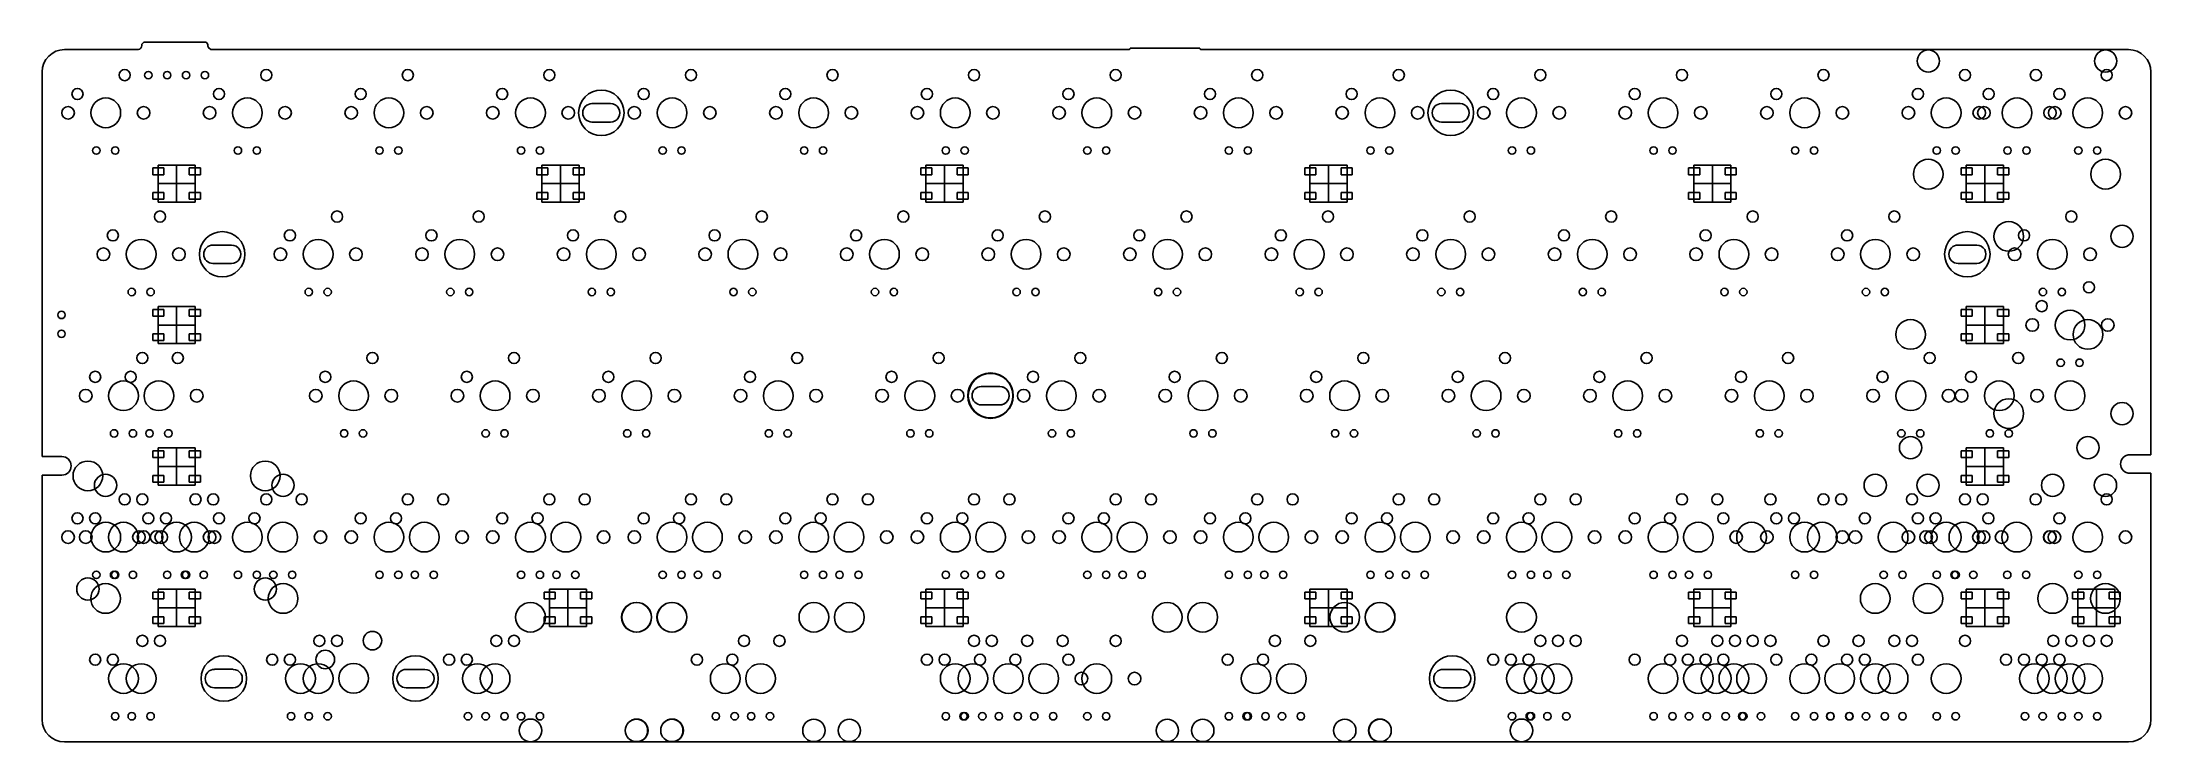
# Model space of a CAD drawing. Header units: millimetres. Extents: x 362 to 646, y 469 to 563.
import ezdxf

# ---------------------------------------------------------------- set-up
doc = ezdxf.new("R2010")
doc.units = ezdxf.units.MM
doc.layers.add('b87', color=130, linetype='Continuous')
doc.layers.add('BLACK', color=7, linetype='Continuous')

msp = doc.modelspace()

# ---------------------------------------------------------------- linework, layer by layer
for p, q in [((362.3, 559.3), (362.3, 507.48)), ((438.79, 555.02), (436.28, 555.02)), ((553.09, 555.02), (550.58, 555.02)), ((438.79, 552.53), (436.28, 552.53)), ((553.09, 552.53), (550.58, 552.53)), ((387.79, 535.97), (385.28, 535.97)), ((387.79, 533.48), (385.28, 533.48)), ((622.62, 535.97), (620.11, 535.97)), ((622.62, 533.48), (620.11, 533.48)), ((491.18, 516.92), (488.67, 516.92)), ((491.18, 514.43), (488.67, 514.43)), ((646.05, 505.23), (646.05, 472.05)), ((362.3, 504.98), (362.3, 472.05)), ((387.99, 478.83), (385.48, 478.83)), ((413.79, 478.82), (411.28, 478.82)), ((553.29, 478.82), (550.79, 478.82)), ((387.99, 476.34), (385.48, 476.34)), ((413.79, 476.33), (411.28, 476.33)), ((553.29, 476.33), (550.79, 476.33))]:
    msp.add_line(p, q)
at = {"linetype": 'Continuous'}
for p, q in [((646.05, 559.3), (646.05, 507.73)), ((643.05, 469.05), (365.3, 469.05))]:
    msp.add_line(p, q, dxfattribs=at)
for centre in [(437.54, 553.78), (551.84, 553.78), (386.53, 534.73), (621.36, 534.73), (489.92, 515.68), (386.74, 477.58), (412.53, 477.58), (552.04, 477.58)]:
    msp.add_circle(centre, 3.06)
for centre, radius in [((635.18, 515.68), 2), ((428.01, 485.83), 2), ((406.74, 482.69), 1.25), ((400.39, 480.15), 1.25), ((404.2, 477.61), 2), ((485.16, 477.58), 2), ((428.01, 470.59), 1.53), ((442.3, 470.59), 1.53), ((447.06, 470.59), 1.53), ((542.31, 470.59), 1.53), ((561.36, 470.59), 1.53)]:
    msp.add_circle(centre, radius, dxfattribs=at)
for centre, radius, start, end in [((365.3, 559.3), 3, 90, 180), ((436.28, 553.78), 1.24, 90, 270), ((550.58, 553.78), 1.24, 90, 270), ((385.28, 534.73), 1.24, 90, 270), ((620.11, 534.73), 1.24, 90, 270), ((488.67, 515.68), 1.24, 90, 270), ((385.48, 477.58), 1.24, 90, 270), ((411.28, 477.58), 1.24, 90, 270), ((550.79, 477.58), 1.24, 90, 270), ((365.3, 472.05), 3, 180, 270)]:
    msp.add_arc(centre, radius, start, end)
for centre, start, end in [((643.05, 559.3), 0, 90), ((643.05, 472.05), 270, 360)]:
    msp.add_arc(centre, 3, start, end, dxfattribs=at)
at = {"layer": 'b87'}
for p, q in [((377.19, 546.35), (377.19, 545.45)), ((377.19, 546.35), (378.69, 546.35)), ((377.19, 545.45), (378.69, 545.45)), ((377.89, 546.75), (382.89, 546.75)), ((377.89, 541.75), (377.89, 546.75)), ((378.69, 546.35), (378.69, 545.45)), ((380.39, 546.75), (380.39, 541.75)), ((382.09, 546.35), (382.09, 545.45)), ((382.09, 546.35), (383.59, 546.35)), ((382.09, 545.45), (383.59, 545.45)), ((382.89, 546.75), (382.89, 541.75)), ((383.59, 546.35), (383.59, 545.45)), ((428.85, 546.35), (428.85, 545.45)), ((428.85, 546.35), (430.35, 546.35)), ((428.85, 545.45), (430.35, 545.45)), ((429.55, 546.75), (434.55, 546.75)), ((429.55, 541.75), (429.55, 546.75)), ((430.35, 546.35), (430.35, 545.45)), ((432.05, 546.75), (432.05, 541.75)), ((433.75, 546.35), (433.75, 545.45)), ((433.75, 546.35), (435.25, 546.35)), ((433.75, 545.45), (435.25, 545.45)), ((434.55, 546.75), (434.55, 541.75)), ((435.25, 546.35), (435.25, 545.45)), ((480.52, 546.35), (480.52, 545.45)), ((480.52, 546.35), (482.02, 546.35)), ((480.52, 545.45), (482.02, 545.45)), ((481.22, 546.75), (486.22, 546.75)), ((481.22, 541.75), (481.22, 546.75)), ((482.02, 546.35), (482.02, 545.45)), ((483.72, 546.75), (483.72, 541.75)), ((485.42, 546.35), (485.42, 545.45)), ((485.42, 546.35), (486.92, 546.35)), ((485.42, 545.45), (486.92, 545.45)), ((486.22, 546.75), (486.22, 541.75)), ((486.92, 546.35), (486.92, 545.45)), ((532.19, 546.35), (532.19, 545.45)), ((532.19, 546.35), (533.69, 546.35)), ((532.19, 545.45), (533.69, 545.45)), ((532.89, 546.75), (537.89, 546.75)), ((532.89, 541.75), (532.89, 546.75)), ((533.69, 546.35), (533.69, 545.45)), ((535.39, 546.75), (535.39, 541.75)), ((537.09, 546.35), (537.09, 545.45)), ((537.09, 546.35), (538.59, 546.35)), ((537.09, 545.45), (538.59, 545.45)), ((537.89, 546.75), (537.89, 541.75)), ((538.59, 546.35), (538.59, 545.45)), ((583.85, 546.35), (583.85, 545.45)), ((583.85, 546.35), (585.35, 546.35)), ((583.85, 545.45), (585.35, 545.45)), ((584.55, 546.75), (589.55, 546.75)), ((584.55, 541.75), (584.55, 546.75)), ((585.35, 546.35), (585.35, 545.45)), ((587.05, 546.75), (587.05, 541.75)), ((588.75, 546.35), (588.75, 545.45)), ((588.75, 546.35), (590.25, 546.35)), ((588.75, 545.45), (590.25, 545.45)), ((589.55, 546.75), (589.55, 541.75)), ((590.25, 546.35), (590.25, 545.45)), ((620.52, 546.35), (620.52, 545.45)), ((620.52, 546.35), (622.02, 546.35)), ((620.52, 545.45), (622.02, 545.45)), ((621.22, 546.75), (626.22, 546.75)), ((621.22, 541.75), (621.22, 546.75)), ((622.02, 546.35), (622.02, 545.45)), ((623.72, 546.75), (623.72, 541.75)), ((625.42, 546.35), (625.42, 545.45)), ((625.42, 546.35), (626.92, 546.35)), ((625.42, 545.45), (626.92, 545.45)), ((626.22, 546.75), (626.22, 541.75)), ((626.92, 546.35), (626.92, 545.45)), ((377.19, 543.05), (377.19, 542.15)), ((377.19, 543.05), (378.69, 543.05)), ((377.19, 542.15), (378.69, 542.15)), ((377.89, 544.25), (382.89, 544.25)), ((378.69, 543.05), (378.69, 542.15)), ((382.09, 543.05), (382.09, 542.15)), ((382.09, 543.05), (383.59, 543.05)), ((382.09, 542.15), (383.59, 542.15)), ((383.59, 543.05), (383.59, 542.15)), ((428.85, 543.05), (428.85, 542.15)), ((428.85, 543.05), (430.35, 543.05)), ((428.85, 542.15), (430.35, 542.15)), ((429.55, 544.25), (434.55, 544.25)), ((430.35, 543.05), (430.35, 542.15)), ((433.75, 543.05), (433.75, 542.15)), ((433.75, 543.05), (435.25, 543.05)), ((433.75, 542.15), (435.25, 542.15)), ((435.25, 543.05), (435.25, 542.15)), ((480.52, 543.05), (480.52, 542.15)), ((480.52, 543.05), (482.02, 543.05)), ((480.52, 542.15), (482.02, 542.15)), ((481.22, 544.25), (486.22, 544.25)), ((482.02, 543.05), (482.02, 542.15)), ((485.42, 543.05), (485.42, 542.15)), ((485.42, 543.05), (486.92, 543.05)), ((485.42, 542.15), (486.92, 542.15)), ((486.92, 543.05), (486.92, 542.15)), ((532.19, 543.05), (532.19, 542.15)), ((532.19, 543.05), (533.69, 543.05)), ((532.19, 542.15), (533.69, 542.15)), ((532.89, 544.25), (537.89, 544.25)), ((533.69, 543.05), (533.69, 542.15)), ((537.09, 543.05), (537.09, 542.15)), ((537.09, 543.05), (538.59, 543.05)), ((537.09, 542.15), (538.59, 542.15)), ((538.59, 543.05), (538.59, 542.15)), ((583.85, 543.05), (583.85, 542.15)), ((583.85, 543.05), (585.35, 543.05)), ((583.85, 542.15), (585.35, 542.15)), ((584.55, 544.25), (589.55, 544.25)), ((585.35, 543.05), (585.35, 542.15)), ((588.75, 543.05), (588.75, 542.15)), ((588.75, 543.05), (590.25, 543.05)), ((588.75, 542.15), (590.25, 542.15)), ((590.25, 543.05), (590.25, 542.15)), ((620.52, 543.05), (620.52, 542.15)), ((620.52, 543.05), (622.02, 543.05)), ((620.52, 542.15), (622.02, 542.15)), ((621.22, 544.25), (626.22, 544.25)), ((622.02, 543.05), (622.02, 542.15)), ((625.42, 543.05), (625.42, 542.15)), ((625.42, 543.05), (626.92, 543.05)), ((625.42, 542.15), (626.92, 542.15)), ((626.92, 543.05), (626.92, 542.15)), ((382.89, 541.75), (377.89, 541.75)), ((434.55, 541.75), (429.55, 541.75)), ((486.22, 541.75), (481.22, 541.75)), ((537.89, 541.75), (532.89, 541.75)), ((589.55, 541.75), (584.55, 541.75)), ((626.22, 541.75), (621.22, 541.75)), ((377.19, 527.3), (377.19, 526.4)), ((377.19, 527.3), (378.69, 527.3)), ((377.19, 526.4), (378.69, 526.4)), ((377.89, 527.7), (382.89, 527.7)), ((377.89, 522.7), (377.89, 527.7)), ((377.89, 525.2), (382.89, 525.2)), ((378.69, 527.3), (378.69, 526.4)), ((380.39, 527.7), (380.39, 522.7)), ((382.09, 527.3), (382.09, 526.4)), ((382.09, 527.3), (383.59, 527.3)), ((382.09, 526.4), (383.59, 526.4)), ((382.89, 527.7), (382.89, 522.7)), ((383.59, 527.3), (383.59, 526.4)), ((620.52, 527.3), (620.52, 526.4)), ((620.52, 527.3), (622.02, 527.3)), ((620.52, 526.4), (622.02, 526.4)), ((621.22, 527.7), (626.22, 527.7)), ((621.22, 522.7), (621.22, 527.7)), ((621.22, 525.2), (626.22, 525.2)), ((622.02, 527.3), (622.02, 526.4)), ((623.72, 527.7), (623.72, 522.7)), ((625.42, 527.3), (625.42, 526.4)), ((625.42, 527.3), (626.92, 527.3)), ((625.42, 526.4), (626.92, 526.4)), ((626.22, 527.7), (626.22, 522.7)), ((626.92, 527.3), (626.92, 526.4)), ((377.19, 524), (377.19, 523.1)), ((377.19, 524), (378.69, 524)), ((377.19, 523.1), (378.69, 523.1)), ((382.89, 522.7), (377.89, 522.7)), ((378.69, 524), (378.69, 523.1)), ((382.09, 524), (382.09, 523.1)), ((382.09, 524), (383.59, 524)), ((382.09, 523.1), (383.59, 523.1)), ((383.59, 524), (383.59, 523.1)), ((620.52, 524), (620.52, 523.1)), ((620.52, 524), (622.02, 524)), ((620.52, 523.1), (622.02, 523.1)), ((626.22, 522.7), (621.22, 522.7)), ((622.02, 524), (622.02, 523.1)), ((625.42, 524), (625.42, 523.1)), ((625.42, 524), (626.92, 524)), ((625.42, 523.1), (626.92, 523.1)), ((626.92, 524), (626.92, 523.1)), ((377.19, 508.25), (377.19, 507.35)), ((377.19, 508.25), (378.69, 508.25)), ((377.89, 508.65), (382.89, 508.65)), ((377.89, 503.65), (377.89, 508.65)), ((378.69, 508.25), (378.69, 507.35)), ((380.39, 508.65), (380.39, 503.65)), ((382.09, 508.25), (382.09, 507.35)), ((382.09, 508.25), (383.59, 508.25)), ((382.89, 508.65), (382.89, 503.65)), ((383.59, 508.25), (383.59, 507.35)), ((620.52, 508.25), (620.52, 507.35)), ((620.52, 508.25), (622.02, 508.25)), ((621.22, 508.65), (626.22, 508.65)), ((621.22, 503.65), (621.22, 508.65)), ((622.02, 508.25), (622.02, 507.35)), ((623.72, 508.65), (623.72, 503.65)), ((625.42, 508.25), (625.42, 507.35)), ((625.42, 508.25), (626.92, 508.25)), ((626.22, 508.65), (626.22, 503.65)), ((626.92, 508.25), (626.92, 507.35)), ((377.19, 507.35), (378.69, 507.35)), ((377.89, 506.15), (382.89, 506.15)), ((382.09, 507.35), (383.59, 507.35)), ((620.52, 507.35), (622.02, 507.35)), ((621.22, 506.15), (626.22, 506.15)), ((625.42, 507.35), (626.92, 507.35)), ((377.19, 504.95), (377.19, 504.05)), ((377.19, 504.95), (378.69, 504.95)), ((377.19, 504.05), (378.69, 504.05)), ((382.89, 503.65), (377.89, 503.65)), ((378.69, 504.95), (378.69, 504.05)), ((382.09, 504.95), (382.09, 504.05)), ((382.09, 504.95), (383.59, 504.95)), ((382.09, 504.05), (383.59, 504.05)), ((383.59, 504.95), (383.59, 504.05)), ((620.52, 504.95), (620.52, 504.05)), ((620.52, 504.95), (622.02, 504.95)), ((620.52, 504.05), (622.02, 504.05)), ((626.22, 503.65), (621.22, 503.65)), ((622.02, 504.95), (622.02, 504.05)), ((625.42, 504.95), (625.42, 504.05)), ((625.42, 504.95), (626.92, 504.95)), ((625.42, 504.05), (626.92, 504.05)), ((626.92, 504.95), (626.92, 504.05)), ((377.19, 489.2), (377.19, 488.3)), ((377.19, 489.2), (378.69, 489.2)), ((377.19, 488.3), (378.69, 488.3)), ((377.89, 489.6), (382.89, 489.6)), ((377.89, 484.6), (377.89, 489.6)), ((378.69, 489.2), (378.69, 488.3)), ((380.39, 489.6), (380.39, 484.6)), ((382.09, 489.2), (382.09, 488.3)), ((382.09, 489.2), (383.59, 489.2)), ((382.09, 488.3), (383.59, 488.3)), ((382.89, 489.6), (382.89, 484.6)), ((383.59, 489.2), (383.59, 488.3)), ((429.85, 489.2), (429.85, 488.3)), ((429.85, 489.2), (431.35, 489.2)), ((429.85, 488.3), (431.35, 488.3)), ((430.55, 489.6), (435.55, 489.6)), ((430.55, 484.6), (430.55, 489.6)), ((431.35, 489.2), (431.35, 488.3)), ((433.05, 489.6), (433.05, 484.6)), ((434.75, 489.2), (434.75, 488.3)), ((434.75, 489.2), (436.25, 489.2)), ((434.75, 488.3), (436.25, 488.3)), ((435.55, 489.6), (435.55, 484.6)), ((436.25, 489.2), (436.25, 488.3)), ((480.52, 489.2), (480.52, 488.3)), ((480.52, 489.2), (482.02, 489.2)), ((480.52, 488.3), (482.02, 488.3)), ((481.22, 489.6), (486.22, 489.6)), ((481.22, 484.6), (481.22, 489.6)), ((482.02, 489.2), (482.02, 488.3)), ((483.72, 489.6), (483.72, 484.6)), ((485.42, 489.2), (485.42, 488.3)), ((485.42, 489.2), (486.92, 489.2)), ((485.42, 488.3), (486.92, 488.3)), ((486.22, 489.6), (486.22, 484.6)), ((486.92, 489.2), (486.92, 488.3)), ((532.19, 489.2), (532.19, 488.3)), ((532.19, 489.2), (533.69, 489.2)), ((532.19, 488.3), (533.69, 488.3)), ((532.89, 489.6), (537.89, 489.6)), ((532.89, 484.6), (532.89, 489.6)), ((533.69, 489.2), (533.69, 488.3)), ((535.39, 489.6), (535.39, 484.6)), ((537.09, 489.2), (537.09, 488.3)), ((537.09, 489.2), (538.59, 489.2)), ((537.09, 488.3), (538.59, 488.3)), ((537.89, 489.6), (537.89, 484.6)), ((538.59, 489.2), (538.59, 488.3)), ((583.85, 489.2), (583.85, 488.3)), ((583.85, 489.2), (585.35, 489.2)), ((583.85, 488.3), (585.35, 488.3)), ((584.55, 489.6), (589.55, 489.6)), ((584.55, 484.6), (584.55, 489.6)), ((585.35, 489.2), (585.35, 488.3)), ((587.05, 489.6), (587.05, 484.6)), ((588.75, 489.2), (588.75, 488.3)), ((588.75, 489.2), (590.25, 489.2)), ((588.75, 488.3), (590.25, 488.3)), ((589.55, 489.6), (589.55, 484.6)), ((590.25, 489.2), (590.25, 488.3)), ((620.52, 489.2), (620.52, 488.3)), ((620.52, 489.2), (622.02, 489.2)), ((620.52, 488.3), (622.02, 488.3)), ((621.22, 489.6), (626.22, 489.6)), ((621.22, 484.6), (621.22, 489.6)), ((622.02, 489.2), (622.02, 488.3)), ((623.72, 489.6), (623.72, 484.6)), ((625.42, 489.2), (625.42, 488.3)), ((625.42, 489.2), (626.92, 489.2)), ((625.42, 488.3), (626.92, 488.3)), ((626.22, 489.6), (626.22, 484.6)), ((626.92, 489.2), (626.92, 488.3)), ((635.52, 489.2), (635.52, 488.3)), ((635.52, 489.2), (637.02, 489.2)), ((635.52, 488.3), (637.02, 488.3)), ((636.22, 489.6), (641.22, 489.6)), ((636.22, 484.6), (636.22, 489.6)), ((637.02, 489.2), (637.02, 488.3)), ((638.72, 489.6), (638.72, 484.6)), ((640.42, 489.2), (640.42, 488.3)), ((640.42, 489.2), (641.92, 489.2)), ((640.42, 488.3), (641.92, 488.3)), ((641.22, 489.6), (641.22, 484.6)), ((641.92, 489.2), (641.92, 488.3)), ((377.19, 485.9), (377.19, 485)), ((377.19, 485.9), (378.69, 485.9)), ((377.89, 487.1), (382.89, 487.1)), ((378.69, 485.9), (378.69, 485)), ((382.09, 485.9), (382.09, 485)), ((382.09, 485.9), (383.59, 485.9)), ((383.59, 485.9), (383.59, 485)), ((429.85, 485.9), (429.85, 485)), ((429.85, 485.9), (431.35, 485.9)), ((430.55, 487.1), (435.55, 487.1)), ((431.35, 485.9), (431.35, 485)), ((434.75, 485.9), (434.75, 485)), ((434.75, 485.9), (436.25, 485.9)), ((436.25, 485.9), (436.25, 485)), ((480.52, 485.9), (480.52, 485)), ((480.52, 485.9), (482.02, 485.9)), ((481.22, 487.1), (486.22, 487.1)), ((482.02, 485.9), (482.02, 485)), ((485.42, 485.9), (485.42, 485)), ((485.42, 485.9), (486.92, 485.9)), ((486.92, 485.9), (486.92, 485)), ((532.19, 485.9), (532.19, 485)), ((532.19, 485.9), (533.69, 485.9)), ((532.89, 487.1), (537.89, 487.1)), ((533.69, 485.9), (533.69, 485)), ((537.09, 485.9), (537.09, 485)), ((537.09, 485.9), (538.59, 485.9)), ((538.59, 485.9), (538.59, 485)), ((583.85, 485.9), (583.85, 485)), ((583.85, 485.9), (585.35, 485.9)), ((584.55, 487.1), (589.55, 487.1)), ((585.35, 485.9), (585.35, 485)), ((588.75, 485.9), (588.75, 485)), ((588.75, 485.9), (590.25, 485.9)), ((590.25, 485.9), (590.25, 485)), ((620.52, 485.9), (620.52, 485)), ((620.52, 485.9), (622.02, 485.9)), ((621.22, 487.1), (626.22, 487.1)), ((622.02, 485.9), (622.02, 485)), ((625.42, 485.9), (625.42, 485)), ((625.42, 485.9), (626.92, 485.9)), ((626.92, 485.9), (626.92, 485)), ((635.52, 485.9), (635.52, 485)), ((635.52, 485.9), (637.02, 485.9)), ((636.22, 487.1), (641.22, 487.1)), ((637.02, 485.9), (637.02, 485)), ((640.42, 485.9), (640.42, 485)), ((640.42, 485.9), (641.92, 485.9)), ((641.92, 485.9), (641.92, 485)), ((377.19, 485), (378.69, 485)), ((382.89, 484.6), (377.89, 484.6)), ((382.09, 485), (383.59, 485)), ((429.85, 485), (431.35, 485)), ((435.55, 484.6), (430.55, 484.6)), ((434.75, 485), (436.25, 485)), ((480.52, 485), (482.02, 485)), ((486.22, 484.6), (481.22, 484.6)), ((485.42, 485), (486.92, 485)), ((532.19, 485), (533.69, 485)), ((537.89, 484.6), (532.89, 484.6)), ((537.09, 485), (538.59, 485)), ((583.85, 485), (585.35, 485)), ((589.55, 484.6), (584.55, 484.6)), ((588.75, 485), (590.25, 485)), ((620.52, 485), (622.02, 485)), ((626.22, 484.6), (621.22, 484.6)), ((625.42, 485), (626.92, 485)), ((635.52, 485), (637.02, 485)), ((641.22, 484.6), (636.22, 484.6)), ((640.42, 485), (641.92, 485))]:
    msp.add_line(p, q, dxfattribs=at)
at = {"layer": 'b87', "color": 3}
for p, q in [((488.67, 516.92), (491.18, 516.92)), ((491.18, 514.43), (488.67, 514.43))]:
    msp.add_line(p, q, dxfattribs=at)
at = {"layer": 'b87'}
for centre, radius in [((616.1, 560.76), 1.5), ((639.97, 560.76), 1.5), ((373.4, 558.86), 0.75), ((392.45, 558.86), 0.75), ((411.5, 558.86), 0.75), ((430.55, 558.86), 0.75), ((449.6, 558.86), 0.75), ((468.65, 558.86), 0.75), ((487.7, 558.86), 0.75), ((506.75, 558.86), 0.75), ((525.8, 558.86), 0.75), ((544.85, 558.86), 0.75), ((563.9, 558.86), 0.75), ((582.95, 558.86), 0.75), ((602, 558.86), 0.75), ((621.05, 558.86), 0.75), ((630.58, 558.86), 0.75), ((640.1, 558.86), 0.75), ((367.05, 556.32), 0.75), ((386.1, 556.32), 0.75), ((405.15, 556.32), 0.75), ((424.2, 556.32), 0.75), ((443.25, 556.32), 0.75), ((462.3, 556.32), 0.75), ((481.35, 556.32), 0.75), ((500.4, 556.32), 0.75), ((519.45, 556.32), 0.75), ((538.5, 556.32), 0.75), ((557.55, 556.32), 0.75), ((576.6, 556.32), 0.75), ((595.65, 556.32), 0.75), ((614.7, 556.32), 0.75), ((624.23, 556.32), 0.75), ((633.75, 556.32), 0.75), ((365.78, 553.78), 0.85), ((370.86, 553.78), 2), ((375.94, 553.78), 0.85), ((384.83, 553.78), 0.85), ((389.91, 553.78), 2), ((394.99, 553.78), 0.85), ((403.88, 553.78), 0.85), ((408.96, 553.78), 2), ((414.04, 553.78), 0.85), ((422.93, 553.78), 0.85), ((428.01, 553.78), 2), ((433.09, 553.78), 0.85), ((441.98, 553.78), 0.85), ((447.06, 553.78), 2), ((452.14, 553.78), 0.85), ((461.03, 553.78), 0.85), ((466.11, 553.78), 2), ((471.19, 553.78), 0.85), ((480.08, 553.78), 0.85), ((485.16, 553.78), 2), ((490.24, 553.78), 0.85), ((499.13, 553.78), 0.85), ((504.21, 553.78), 2), ((509.29, 553.78), 0.85), ((518.18, 553.78), 0.85), ((523.26, 553.78), 2), ((528.34, 553.78), 0.85), ((537.23, 553.78), 0.85), ((542.31, 553.78), 2), ((547.39, 553.78), 0.85), ((556.28, 553.78), 0.85), ((561.36, 553.78), 2), ((566.44, 553.78), 0.85), ((575.33, 553.78), 0.85), ((580.41, 553.78), 2), ((585.49, 553.78), 0.85), ((594.38, 553.78), 0.85), ((599.46, 553.78), 2), ((604.54, 553.78), 0.85), ((613.43, 553.78), 0.85), ((618.51, 553.78), 2), ((622.96, 553.78), 0.85), ((623.59, 553.78), 0.85), ((628.04, 553.78), 2), ((632.48, 553.78), 0.85), ((633.12, 553.78), 0.85), ((637.56, 553.78), 2), ((642.64, 553.78), 0.85), ((369.59, 548.7), 0.5), ((372.13, 548.7), 0.5), ((388.64, 548.7), 0.5), ((391.18, 548.7), 0.5), ((407.69, 548.7), 0.5), ((410.23, 548.7), 0.5), ((426.74, 548.7), 0.5), ((429.28, 548.7), 0.5), ((445.79, 548.7), 0.5), ((448.33, 548.7), 0.5), ((464.84, 548.7), 0.5), ((467.38, 548.7), 0.5), ((483.89, 548.7), 0.5), ((486.43, 548.7), 0.5), ((502.94, 548.7), 0.5), ((505.48, 548.7), 0.5), ((521.99, 548.7), 0.5), ((524.53, 548.7), 0.5), ((541.04, 548.7), 0.5), ((543.58, 548.7), 0.5), ((560.09, 548.7), 0.5), ((562.63, 548.7), 0.5), ((579.14, 548.7), 0.5), ((581.68, 548.7), 0.5), ((598.19, 548.7), 0.5), ((600.73, 548.7), 0.5), ((617.24, 548.7), 0.5), ((619.78, 548.7), 0.5), ((626.77, 548.7), 0.5), ((629.31, 548.7), 0.5), ((636.29, 548.7), 0.5), ((638.83, 548.7), 0.5), ((616.1, 545.52), 2), ((639.97, 545.52), 2), ((378.16, 539.81), 0.75), ((401.98, 539.81), 0.75), ((421.03, 539.81), 0.75), ((440.08, 539.81), 0.75), ((459.13, 539.81), 0.75), ((478.18, 539.81), 0.75), ((497.23, 539.81), 0.75), ((516.28, 539.81), 0.75), ((535.33, 539.81), 0.75), ((554.38, 539.81), 0.75), ((573.43, 539.81), 0.75), ((592.48, 539.81), 0.75), ((611.53, 539.81), 0.75), ((626.93, 537.14), 2), ((635.34, 539.81), 0.75), ((371.81, 537.27), 0.75), ((375.62, 534.73), 2), ((395.63, 537.27), 0.75), ((399.44, 534.73), 2), ((414.68, 537.27), 0.75), ((418.49, 534.73), 2), ((433.73, 537.27), 0.75), ((437.54, 534.73), 2), ((452.78, 537.27), 0.75), ((456.59, 534.73), 2), ((471.83, 537.27), 0.75), ((475.64, 534.73), 2), ((490.88, 537.27), 0.75), ((494.69, 534.73), 2), ((509.93, 537.27), 0.75), ((513.74, 534.73), 2), ((528.98, 537.27), 0.75), ((532.79, 534.73), 2), ((548.03, 537.27), 0.75), ((551.84, 534.73), 2), ((567.08, 537.27), 0.75), ((570.89, 534.73), 2), ((586.13, 537.27), 0.75), ((589.94, 534.73), 2), ((605.18, 537.27), 0.75), ((608.99, 534.73), 2), ((628.99, 537.27), 0.75), ((632.8, 534.73), 2), ((642.17, 537.14), 1.5), ((370.54, 534.73), 0.85), ((380.7, 534.73), 0.85), ((394.36, 534.73), 0.85), ((404.52, 534.73), 0.85), ((413.41, 534.73), 0.85), ((423.57, 534.73), 0.85), ((432.46, 534.73), 0.85), ((442.62, 534.73), 0.85), ((451.51, 534.73), 0.85), ((461.67, 534.73), 0.85), ((470.56, 534.73), 0.85), ((480.72, 534.73), 0.85), ((489.61, 534.73), 0.85), ((499.77, 534.73), 0.85), ((508.66, 534.73), 0.85), ((518.82, 534.73), 0.85), ((527.71, 534.73), 0.85), ((537.87, 534.73), 0.85), ((546.76, 534.73), 0.85), ((556.92, 534.73), 0.85), ((565.81, 534.73), 0.85), ((575.97, 534.73), 0.85), ((584.86, 534.73), 0.85), ((595.02, 534.73), 0.85), ((603.91, 534.73), 0.85), ((614.07, 534.73), 0.85), ((627.72, 534.73), 0.85), ((637.88, 534.73), 0.85), ((637.72, 530.28), 0.75), ((374.35, 529.65), 0.5), ((376.89, 529.65), 0.5), ((398.17, 529.65), 0.5), ((400.71, 529.65), 0.5), ((417.22, 529.65), 0.5), ((419.76, 529.65), 0.5), ((436.27, 529.65), 0.5), ((438.81, 529.65), 0.5), ((455.32, 529.65), 0.5), ((457.86, 529.65), 0.5), ((474.37, 529.65), 0.5), ((476.91, 529.65), 0.5), ((493.42, 529.65), 0.5), ((495.96, 529.65), 0.5), ((512.47, 529.65), 0.5), ((515.01, 529.65), 0.5), ((531.52, 529.65), 0.5), ((534.06, 529.65), 0.5), ((550.57, 529.65), 0.5), ((553.11, 529.65), 0.5), ((569.62, 529.65), 0.5), ((572.16, 529.65), 0.5), ((588.67, 529.65), 0.5), ((591.21, 529.65), 0.5), ((607.72, 529.65), 0.5), ((610.26, 529.65), 0.5), ((631.37, 527.74), 0.75), ((631.53, 529.65), 0.5), ((634.07, 529.65), 0.5), ((613.72, 523.93), 2), ((630.1, 525.2), 0.85), ((635.18, 525.2), 2), ((637.59, 523.93), 2), ((640.26, 525.2), 0.85), ((375.78, 520.76), 0.75), ((380.55, 520.76), 0.75), ((406.74, 520.76), 0.75), ((406.74, 520.76), 0.75), ((425.79, 520.76), 0.75), ((444.84, 520.76), 0.75), ((463.89, 520.76), 0.75), ((482.94, 520.76), 0.75), ((501.99, 520.76), 0.75), ((521.04, 520.76), 0.75), ((540.09, 520.76), 0.75), ((559.14, 520.76), 0.75), ((578.19, 520.76), 0.75), ((597.24, 520.76), 0.75), ((616.29, 520.76), 0.75), ((628.2, 520.76), 0.75), ((633.91, 520.12), 0.5), ((636.45, 520.12), 0.5), ((368.16, 515.68), 0.85), ((369.43, 518.22), 0.75), ((373.24, 515.68), 2), ((374.2, 518.22), 0.75), ((378.01, 515.68), 2), ((383.09, 515.68), 0.85), ((399.12, 515.68), 0.85), ((399.12, 515.68), 0.85), ((400.39, 518.22), 0.75), ((400.39, 518.22), 0.75), ((404.2, 515.68), 2), ((404.2, 515.68), 2), ((409.28, 515.68), 0.85), ((409.28, 515.68), 0.85), ((418.17, 515.68), 0.85), ((419.44, 518.22), 0.75), ((423.25, 515.68), 2), ((428.33, 515.68), 0.85), ((437.22, 515.68), 0.85), ((438.49, 518.22), 0.75), ((442.3, 515.68), 2), ((447.38, 515.68), 0.85), ((456.27, 515.68), 0.85), ((457.54, 518.22), 0.75), ((461.35, 515.68), 2), ((466.43, 515.68), 0.85), ((475.32, 515.68), 0.85), ((476.59, 518.22), 0.75), ((480.4, 515.68), 2), ((485.48, 515.68), 0.85), ((494.37, 515.68), 0.85), ((495.64, 518.22), 0.75), ((499.45, 515.68), 2), ((504.53, 515.68), 0.85), ((513.42, 515.68), 0.85), ((514.69, 518.22), 0.75), ((518.5, 515.68), 2), ((523.58, 515.68), 0.85), ((532.47, 515.68), 0.85), ((533.74, 518.22), 0.75), ((537.55, 515.68), 2), ((542.63, 515.68), 0.85), ((551.52, 515.68), 0.85), ((552.79, 518.22), 0.75), ((556.6, 515.68), 2), ((561.68, 515.68), 0.85), ((570.57, 515.68), 0.85), ((571.84, 518.22), 0.75), ((575.65, 515.68), 2), ((580.73, 515.68), 0.85), ((589.62, 515.68), 0.85), ((590.89, 518.22), 0.75), ((594.7, 515.68), 2), ((599.78, 515.68), 0.85), ((608.67, 515.68), 0.85), ((609.94, 518.22), 0.75), ((613.75, 515.68), 2), ((618.83, 515.68), 0.85), ((620.58, 515.68), 0.85), ((621.85, 518.22), 0.75), ((625.66, 515.68), 2), ((630.74, 515.68), 0.85), ((626.93, 513.27), 2), ((642.17, 513.27), 1.5), ((371.97, 510.6), 0.5), ((374.51, 510.6), 0.5), ((376.74, 510.6), 0.5), ((379.28, 510.6), 0.5), ((402.93, 510.6), 0.5), ((402.93, 510.6), 0.5), ((405.47, 510.6), 0.5), ((405.47, 510.6), 0.5), ((405.47, 510.6), 0.5), ((405.47, 510.6), 0.5), ((421.98, 510.6), 0.5), ((424.52, 510.6), 0.5), ((441.03, 510.6), 0.5), ((443.57, 510.6), 0.5), ((460.08, 510.6), 0.5), ((462.62, 510.6), 0.5), ((479.13, 510.6), 0.5), ((481.67, 510.6), 0.5), ((498.18, 510.6), 0.5), ((500.72, 510.6), 0.5), ((517.23, 510.6), 0.5), ((519.77, 510.6), 0.5), ((536.28, 510.6), 0.5), ((538.82, 510.6), 0.5), ((555.33, 510.6), 0.5), ((557.87, 510.6), 0.5), ((574.38, 510.6), 0.5), ((576.92, 510.6), 0.5), ((593.43, 510.6), 0.5), ((595.97, 510.6), 0.5), ((612.48, 510.6), 0.5), ((615.02, 510.6), 0.5), ((624.39, 510.6), 0.5), ((626.93, 510.6), 0.5), ((613.72, 508.69), 1.5), ((637.59, 508.69), 1.5), ((368.45, 504.88), 2), ((370.83, 503.61), 1.5), ((392.32, 504.88), 2), ((394.71, 503.61), 1.5), ((608.96, 503.61), 1.5), ((616.06, 503.61), 1.5), ((632.83, 503.61), 1.5), ((639.94, 503.61), 1.5), ((373.4, 501.71), 0.75), ((375.78, 501.71), 0.75), ((382.93, 501.71), 0.75), ((382.93, 501.71), 0.75), ((385.31, 501.71), 0.75), ((392.45, 501.71), 0.75), ((397.21, 501.71), 0.75), ((411.5, 501.71), 0.75), ((416.26, 501.71), 0.75), ((430.55, 501.71), 0.75), ((435.31, 501.71), 0.75), ((449.6, 501.71), 0.75), ((454.36, 501.71), 0.75), ((468.65, 501.71), 0.75), ((473.41, 501.71), 0.75), ((487.7, 501.71), 0.75), ((492.46, 501.71), 0.75), ((506.75, 501.71), 0.75), ((511.51, 501.71), 0.75), ((525.8, 501.71), 0.75), ((530.56, 501.71), 0.75), ((544.85, 501.71), 0.75), ((549.61, 501.71), 0.75), ((563.9, 501.71), 0.75), ((568.66, 501.71), 0.75), ((582.95, 501.71), 0.75), ((587.71, 501.71), 0.75), ((594.86, 501.71), 0.75), ((594.86, 501.71), 0.75), ((602, 501.71), 0.75), ((604.38, 501.71), 0.75), ((613.91, 501.71), 0.75), ((621.05, 501.71), 0.75), ((623.43, 501.71), 0.75), ((630.54, 501.71), 0.75), ((640.1, 501.71), 0.75), ((640.1, 501.71), 0.75), ((367.05, 499.17), 0.75), ((369.43, 499.17), 0.75), ((376.58, 499.17), 0.75), ((376.58, 499.17), 0.75), ((378.96, 499.17), 0.75), ((386.1, 499.17), 0.75), ((390.86, 499.17), 0.75), ((405.15, 499.17), 0.75), ((409.91, 499.17), 0.75), ((424.2, 499.17), 0.75), ((428.96, 499.17), 0.75), ((443.25, 499.17), 0.75), ((448.01, 499.17), 0.75), ((462.3, 499.17), 0.75), ((467.06, 499.17), 0.75), ((481.35, 499.17), 0.75), ((486.11, 499.17), 0.75), ((500.4, 499.17), 0.75), ((505.16, 499.17), 0.75), ((519.45, 499.17), 0.75), ((524.21, 499.17), 0.75), ((538.5, 499.17), 0.75), ((543.26, 499.17), 0.75), ((557.55, 499.17), 0.75), ((562.31, 499.17), 0.75), ((576.6, 499.17), 0.75), ((581.36, 499.17), 0.75), ((588.51, 499.17), 0.75), ((588.51, 499.17), 0.75), ((595.65, 499.17), 0.75), ((598.03, 499.17), 0.75), ((607.56, 499.17), 0.75), ((614.7, 499.17), 0.75), ((617.08, 499.17), 0.75), ((624.19, 499.17), 0.75), ((633.75, 499.17), 0.75), ((633.75, 499.17), 0.75), ((365.78, 496.63), 0.85), ((368.16, 496.63), 0.85), ((370.86, 496.63), 2), ((375.31, 496.63), 0.85), ((375.31, 496.63), 0.85), ((375.94, 496.63), 0.85), ((377.69, 496.63), 0.85), ((377.69, 496.63), 0.85), ((378.32, 496.63), 0.85), ((380.39, 496.63), 2), ((380.39, 496.63), 2), ((384.83, 496.63), 0.85), ((385.47, 496.63), 0.85), ((385.47, 496.63), 0.85), ((389.91, 496.63), 2), ((394.67, 496.63), 2), ((399.75, 496.63), 0.85), ((403.88, 496.63), 0.85), ((408.96, 496.63), 2), ((413.72, 496.63), 2), ((418.8, 496.63), 0.85), ((422.93, 496.63), 0.85), ((428.01, 496.63), 2), ((432.77, 496.63), 2), ((437.85, 496.63), 0.85), ((441.98, 496.63), 0.85), ((447.06, 496.63), 2), ((451.82, 496.63), 2), ((456.9, 496.63), 0.85), ((461.03, 496.63), 0.85), ((466.11, 496.63), 2), ((470.87, 496.63), 2), ((475.95, 496.63), 0.85), ((480.08, 496.63), 0.85), ((485.16, 496.63), 2), ((489.92, 496.63), 2), ((495, 496.63), 0.85), ((499.13, 496.63), 0.85), ((504.21, 496.63), 2), ((508.97, 496.63), 2), ((514.05, 496.63), 0.85), ((518.18, 496.63), 0.85), ((523.26, 496.63), 2), ((528.02, 496.63), 2), ((533.1, 496.63), 0.85), ((537.23, 496.63), 0.85), ((542.31, 496.63), 2), ((547.07, 496.63), 2), ((552.15, 496.63), 0.85), ((556.28, 496.63), 0.85), ((561.36, 496.63), 2), ((566.12, 496.63), 2), ((571.2, 496.63), 0.85), ((575.33, 496.63), 0.85), ((580.41, 496.63), 2), ((585.17, 496.63), 2), ((590.25, 496.63), 0.85), ((592.32, 496.63), 2), ((592.32, 496.63), 2), ((594.38, 496.63), 0.85), ((599.46, 496.63), 2), ((604.54, 496.63), 0.85), ((606.29, 496.63), 0.85), ((613.43, 496.63), 0.85), ((613.43, 496.63), 0.85), ((615.81, 496.63), 0.85), ((616.45, 496.63), 0.85), ((618.51, 496.63), 2), ((622.92, 496.63), 0.85), ((623.55, 496.63), 0.85), ((625.97, 496.63), 0.85), ((628, 496.63), 2), ((632.44, 496.63), 0.85), ((632.48, 496.63), 0.85), ((632.48, 496.63), 0.85), ((633.08, 496.63), 0.85), ((637.56, 496.63), 2), ((637.56, 496.63), 2), ((642.64, 496.63), 0.85), ((642.64, 496.63), 0.85), ((368.45, 489.64), 1.5), ((369.59, 491.55), 0.5), ((371.97, 491.55), 0.5), ((372.13, 491.55), 0.5), ((374.51, 491.55), 0.5), ((379.12, 491.55), 0.5), ((379.12, 491.55), 0.5), ((381.5, 491.55), 0.5), ((381.66, 491.55), 0.5), ((381.66, 491.55), 0.5), ((384.04, 491.55), 0.5), ((388.64, 491.55), 0.5), ((391.18, 491.55), 0.5), ((392.32, 489.64), 1.5), ((393.4, 491.55), 0.5), ((395.94, 491.55), 0.5), ((407.69, 491.55), 0.5), ((410.23, 491.55), 0.5), ((412.45, 491.55), 0.5), ((414.99, 491.55), 0.5), ((426.74, 491.55), 0.5), ((429.28, 491.55), 0.5), ((431.5, 491.55), 0.5), ((434.04, 491.55), 0.5), ((445.79, 491.55), 0.5), ((448.33, 491.55), 0.5), ((450.55, 491.55), 0.5), ((453.09, 491.55), 0.5), ((464.84, 491.55), 0.5), ((467.38, 491.55), 0.5), ((469.6, 491.55), 0.5), ((472.14, 491.55), 0.5), ((483.89, 491.55), 0.5), ((486.43, 491.55), 0.5), ((488.65, 491.55), 0.5), ((491.19, 491.55), 0.5), ((502.94, 491.55), 0.5), ((505.48, 491.55), 0.5), ((507.7, 491.55), 0.5), ((510.24, 491.55), 0.5), ((521.99, 491.55), 0.5), ((524.53, 491.55), 0.5), ((526.75, 491.55), 0.5), ((529.29, 491.55), 0.5), ((541.04, 491.55), 0.5), ((543.58, 491.55), 0.5), ((545.8, 491.55), 0.5), ((548.34, 491.55), 0.5), ((560.09, 491.55), 0.5), ((562.63, 491.55), 0.5), ((564.85, 491.55), 0.5), ((567.39, 491.55), 0.5), ((579.14, 491.55), 0.5), ((581.68, 491.55), 0.5), ((583.9, 491.55), 0.5), ((586.44, 491.55), 0.5), ((598.19, 491.55), 0.5), ((600.73, 491.55), 0.5), ((610.1, 491.55), 0.5), ((612.64, 491.55), 0.5), ((617.24, 491.55), 0.5), ((619.62, 491.55), 0.5), ((619.78, 491.55), 0.5), ((622.16, 491.55), 0.5), ((626.73, 491.55), 0.5), ((629.27, 491.55), 0.5), ((636.29, 491.55), 0.5), ((636.29, 491.55), 0.5), ((638.83, 491.55), 0.5), ((638.83, 491.55), 0.5), ((370.83, 488.37), 2), ((394.71, 488.37), 2), ((608.96, 488.37), 2), ((616.06, 488.37), 2), ((632.83, 488.37), 2), ((639.94, 488.37), 2), ((442.27, 485.83), 2), ((442.3, 485.83), 2), ((447.03, 485.83), 2), ((447.06, 485.83), 2), ((466.14, 485.83), 2), ((466.14, 485.83), 2), ((470.91, 485.83), 2), ((513.7, 485.83), 2), ((513.7, 485.83), 2), ((518.47, 485.83), 2), ((537.58, 485.83), 2), ((537.58, 485.83), 2), ((542.31, 485.83), 2), ((542.34, 485.83), 2), ((561.36, 485.83), 2), ((561.36, 485.83), 2), ((375.78, 482.66), 0.75), ((378.16, 482.66), 0.75), ((399.6, 482.66), 0.75), ((401.98, 482.66), 0.75), ((423.41, 482.66), 0.75), ((425.79, 482.66), 0.75), ((456.75, 482.66), 0.75), ((456.75, 482.66), 0.75), ((461.51, 482.66), 0.75), ((487.7, 482.66), 0.75), ((490.08, 482.66), 0.75), ((490.08, 482.66), 0.75), ((494.85, 482.66), 0.75), ((499.61, 482.66), 0.75), ((506.75, 482.66), 0.75), ((506.75, 482.66), 0.75), ((528.18, 482.66), 0.75), ((528.18, 482.66), 0.75), ((532.94, 482.66), 0.75), ((563.9, 482.66), 0.75), ((566.28, 482.66), 0.75), ((568.66, 482.66), 0.75), ((582.95, 482.66), 0.75), ((587.71, 482.66), 0.75), ((590.1, 482.66), 0.75), ((592.48, 482.66), 0.75), ((594.86, 482.66), 0.75), ((602, 482.66), 0.75), ((606.72, 482.66), 0.75), ((611.53, 482.66), 0.75), ((613.91, 482.66), 0.75), ((621.05, 482.66), 0.75), ((632.92, 482.66), 0.75), ((635.34, 482.66), 0.75), ((637.72, 482.66), 0.75), ((640.1, 482.66), 0.75), ((369.43, 480.12), 0.75), ((371.81, 480.12), 0.75), ((373.24, 477.58), 2), ((375.62, 477.58), 2), ((393.25, 480.12), 0.75), ((395.63, 480.12), 0.75), ((397.06, 477.58), 2), ((399.44, 477.58), 2), ((417.06, 480.12), 0.75), ((419.44, 480.12), 0.75), ((420.87, 477.58), 2), ((423.25, 477.58), 2), ((450.4, 480.12), 0.75), ((450.4, 480.12), 0.75), ((454.21, 477.58), 2), ((454.21, 477.58), 2), ((455.16, 480.12), 0.75), ((458.97, 477.58), 2), ((481.35, 480.12), 0.75), ((483.73, 480.12), 0.75), ((483.73, 480.12), 0.75), ((487.54, 477.58), 2), ((487.54, 477.58), 2), ((488.5, 480.12), 0.75), ((492.31, 477.58), 2), ((493.26, 480.12), 0.75), ((497.07, 477.58), 2), ((500.4, 480.12), 0.75), ((500.4, 480.12), 0.75), ((504.21, 477.58), 2), ((504.21, 477.58), 2), ((521.83, 480.12), 0.75), ((521.83, 480.12), 0.75), ((525.64, 477.58), 2), ((525.64, 477.58), 2), ((526.59, 480.12), 0.75), ((530.4, 477.58), 2), ((557.55, 480.12), 0.75), ((559.93, 480.12), 0.75), ((561.36, 477.58), 2), ((562.31, 480.12), 0.75), ((563.74, 477.58), 2), ((566.12, 477.58), 2), ((576.6, 480.12), 0.75), ((580.41, 477.58), 2), ((581.36, 480.12), 0.75), ((583.75, 480.12), 0.75), ((585.17, 477.58), 2), ((586.13, 480.12), 0.75), ((587.56, 477.58), 2), ((588.51, 480.12), 0.75), ((589.94, 477.58), 2), ((592.32, 477.58), 2), ((595.65, 480.12), 0.75), ((599.46, 477.58), 2), ((600.37, 480.12), 0.75), ((604.18, 477.58), 2), ((605.18, 480.12), 0.75), ((607.56, 480.12), 0.75), ((608.99, 477.58), 2), ((611.37, 477.58), 2), ((614.7, 480.12), 0.75), ((618.51, 477.58), 2), ((626.57, 480.12), 0.75), ((628.99, 480.12), 0.75), ((630.38, 477.58), 2), ((631.37, 480.12), 0.75), ((632.8, 477.58), 2), ((633.75, 480.12), 0.75), ((635.18, 477.58), 2), ((637.56, 477.58), 2), ((502.15, 477.58), 0.85), ((509.29, 477.58), 0.85), ((509.29, 477.58), 0.85), ((372.13, 472.5), 0.5), ((374.35, 472.5), 0.5), ((376.89, 472.5), 0.5), ((395.79, 472.5), 0.5), ((398.17, 472.5), 0.5), ((400.71, 472.5), 0.5), ((419.6, 472.5), 0.5), ((421.98, 472.5), 0.5), ((424.52, 472.5), 0.5), ((426.74, 472.5), 0.5), ((429.28, 472.5), 0.5), ((442.27, 470.59), 1.5), ((447.03, 470.59), 1.5), ((452.94, 472.5), 0.5), ((452.94, 472.5), 0.5), ((455.48, 472.5), 0.5), ((455.48, 472.5), 0.5), ((457.7, 472.5), 0.5), ((460.24, 472.5), 0.5), ((466.14, 470.59), 1.5), ((466.14, 470.59), 1.5), ((470.91, 470.59), 1.5), ((483.89, 472.5), 0.5), ((486.27, 472.5), 0.5), ((486.27, 472.5), 0.5), ((486.43, 472.5), 0.5), ((488.81, 472.5), 0.5), ((488.81, 472.5), 0.5), ((491.04, 472.5), 0.5), ((493.58, 472.5), 0.5), ((495.8, 472.5), 0.5), ((498.34, 472.5), 0.5), ((502.94, 472.5), 0.5), ((502.94, 472.5), 0.5), ((505.48, 472.5), 0.5), ((505.48, 472.5), 0.5), ((513.7, 470.59), 1.5), ((513.7, 470.59), 1.5), ((518.47, 470.59), 1.5), ((521.99, 472.5), 0.5), ((524.37, 472.5), 0.5), ((524.37, 472.5), 0.5), ((524.53, 472.5), 0.5), ((526.91, 472.5), 0.5), ((526.91, 472.5), 0.5), ((529.13, 472.5), 0.5), ((531.67, 472.5), 0.5), ((537.58, 470.59), 1.5), ((537.58, 470.59), 1.5), ((542.34, 470.59), 1.5), ((560.09, 472.5), 0.5), ((562.47, 472.5), 0.5), ((562.63, 472.5), 0.5), ((564.85, 472.5), 0.5), ((567.39, 472.5), 0.5), ((579.14, 472.5), 0.5), ((581.68, 472.5), 0.5), ((583.9, 472.5), 0.5), ((586.29, 472.5), 0.5), ((588.83, 472.5), 0.5), ((591.05, 472.5), 0.5), ((591.21, 472.5), 0.5), ((593.59, 472.5), 0.5), ((598.19, 472.5), 0.5), ((600.73, 472.5), 0.5), ((602.91, 472.5), 0.5), ((602.95, 472.5), 0.5), ((605.45, 472.5), 0.5), ((605.49, 472.5), 0.5), ((607.72, 472.5), 0.5), ((610.26, 472.5), 0.5), ((612.64, 472.5), 0.5), ((617.24, 472.5), 0.5), ((619.78, 472.5), 0.5), ((629.11, 472.5), 0.5), ((631.49, 472.5), 0.5), ((634.07, 472.5), 0.5), ((636.29, 472.5), 0.5), ((638.83, 472.5), 0.5)]:
    msp.add_circle(centre, radius, dxfattribs=at)
at = {"layer": 'b87', "color": 2, "linetype": 'Continuous'}
for centre in [(376.58, 558.86), (379.12, 558.86), (381.66, 558.86), (384.2, 558.86), (364.9, 526.56), (364.9, 524.02)]:
    msp.add_circle(centre, 0.5, dxfattribs=at)
at = {"layer": 'b87', "color": 5}
msp.add_circle((489.92, 515.68), 3, dxfattribs=at)
at = {"layer": 'b87', "color": 4}
for centre in [(373.24, 496.63), (382.77, 496.63), (601.84, 496.63), (611.37, 496.63), (620.89, 496.63)]:
    msp.add_circle(centre, 2, dxfattribs=at)
at = {"layer": 'b87', "color": 3}
for centre, start, end in [((488.67, 515.68), 90, 270), ((491.18, 515.68), 270, 90)]:
    msp.add_arc(centre, 1.24, start, end, dxfattribs=at)
at = {"layer": 'BLACK', "linetype": 'Continuous'}
for p, q in [((375.15, 562.3), (365.3, 562.3)), ((375.16, 562.3), (375.15, 562.3)), ((375.15, 562.3), (375.15, 562.3)), ((375.24, 562.31), (375.16, 562.3)), ((375.25, 562.31), (375.24, 562.31)), ((375.26, 562.31), (375.25, 562.31)), ((375.42, 562.37), (375.26, 562.31)), ((375.43, 562.38), (375.42, 562.37)), ((375.57, 562.49), (375.43, 562.38)), ((375.43, 562.38), (375.43, 562.38)), ((375.58, 562.51), (375.57, 562.49)), ((375.57, 562.49), (375.57, 562.49)), ((375.66, 562.66), (375.58, 562.51)), ((375.67, 562.66), (375.66, 562.66)), ((375.66, 562.66), (375.66, 562.66)), ((375.7, 562.84), (375.67, 562.67)), ((375.67, 562.67), (375.67, 562.67)), ((375.67, 562.67), (375.67, 562.66)), ((375.73, 563.01), (375.7, 562.84)), ((375.7, 562.84), (375.7, 562.84)), ((375.81, 563.14), (375.73, 563.01)), ((375.93, 563.24), (375.81, 563.14)), ((376.08, 563.3), (375.93, 563.24)), ((376.15, 563.3), (376.08, 563.3)), ((384.15, 563.3), (376.15, 563.3)), ((384.31, 563.28), (384.15, 563.3)), ((384.44, 563.2), (384.31, 563.28)), ((384.54, 563.08), (384.44, 563.2)), ((384.59, 562.93), (384.54, 563.08)), ((384.6, 562.85), (384.59, 562.93)), ((384.61, 562.76), (384.6, 562.85)), ((384.61, 562.75), (384.61, 562.76)), ((384.61, 562.76), (384.61, 562.76)), ((384.67, 562.59), (384.61, 562.75)), ((384.68, 562.57), (384.67, 562.59)), ((384.79, 562.44), (384.68, 562.57)), ((384.68, 562.57), (384.68, 562.57)), ((384.81, 562.43), (384.79, 562.44)), ((384.79, 562.44), (384.79, 562.44)), ((384.96, 562.34), (384.81, 562.43)), ((384.97, 562.33), (384.96, 562.34)), ((384.96, 562.34), (384.96, 562.34)), ((384.96, 562.34), (384.96, 562.34)), ((385.14, 562.3), (384.97, 562.33)), ((384.97, 562.33), (384.97, 562.33)), ((508.55, 562.3), (385.15, 562.3)), ((508.56, 562.3), (508.55, 562.3)), ((508.55, 562.3), (508.55, 562.3)), ((508.57, 562.3), (508.56, 562.3)), ((508.58, 562.31), (508.57, 562.3)), ((508.59, 562.31), (508.58, 562.31)), ((508.62, 562.32), (508.59, 562.31)), ((508.63, 562.33), (508.62, 562.32)), ((508.62, 562.32), (508.62, 562.32)), ((508.66, 562.35), (508.63, 562.33)), ((508.63, 562.33), (508.63, 562.33)), ((508.63, 562.33), (508.63, 562.33)), ((508.67, 562.36), (508.66, 562.35)), ((508.69, 562.39), (508.67, 562.36)), ((508.7, 562.44), (508.69, 562.41)), ((508.69, 562.41), (508.69, 562.41)), ((508.69, 562.41), (508.69, 562.39)), ((508.71, 562.47), (508.7, 562.44)), ((508.73, 562.5), (508.71, 562.48)), ((508.71, 562.48), (508.71, 562.47)), ((508.75, 562.5), (508.73, 562.5)), ((518.05, 562.5), (508.75, 562.5)), ((508.75, 562.5), (508.75, 562.5)), ((518.07, 562.5), (518.05, 562.5)), ((518.08, 562.49), (518.07, 562.5)), ((518.09, 562.48), (518.08, 562.49)), ((518.1, 562.46), (518.09, 562.48)), ((518.1, 562.45), (518.1, 562.46)), ((518.1, 562.43), (518.1, 562.45)), ((518.11, 562.42), (518.1, 562.43)), ((518.1, 562.43), (518.1, 562.43)), ((518.12, 562.39), (518.11, 562.42)), ((518.12, 562.38), (518.12, 562.39)), ((518.12, 562.39), (518.12, 562.39)), ((518.13, 562.37), (518.12, 562.38)), ((518.15, 562.34), (518.13, 562.37)), ((518.13, 562.37), (518.13, 562.37)), ((518.16, 562.33), (518.15, 562.34)), ((518.15, 562.34), (518.15, 562.34)), ((518.19, 562.32), (518.16, 562.33)), ((518.21, 562.31), (518.19, 562.32)), ((518.24, 562.3), (518.21, 562.31)), ((518.21, 562.31), (518.21, 562.31)), ((518.25, 562.3), (518.24, 562.3)), ((643.05, 562.3), (518.25, 562.3)), ((518.25, 562.3), (518.25, 562.3)), ((362.3, 507.48), (364.95, 507.48)), ((643.23, 507.73), (646.05, 507.73)), ((646.05, 505.23), (643.23, 505.23)), ((364.95, 504.98), (362.3, 504.98))]:
    msp.add_line(p, q, dxfattribs=at)
for centre, radius, start, end in [((438.79, 553.78), 1.24, 269.7514, 90.2486), ((553.09, 553.78), 1.24, 269.7514, 90.2486), ((387.79, 534.73), 1.24, 269.7514, 90.2486), ((622.62, 534.73), 1.24, 269.7514, 90.2486), ((491.18, 515.68), 1.24, 269.7514, 90.2486), ((364.95, 506.23), 1.25, 270, 90), ((643.23, 506.48), 1.25, 90, 270), ((387.99, 477.58), 1.24, 269.7514, 90.2486), ((413.79, 477.58), 1.24, 269.7514, 90.2486), ((553.3, 477.58), 1.24, 269.7514, 90.2486)]:
    msp.add_arc(centre, radius, start, end, dxfattribs=at)

doc.saveas('drawing.dxf')
